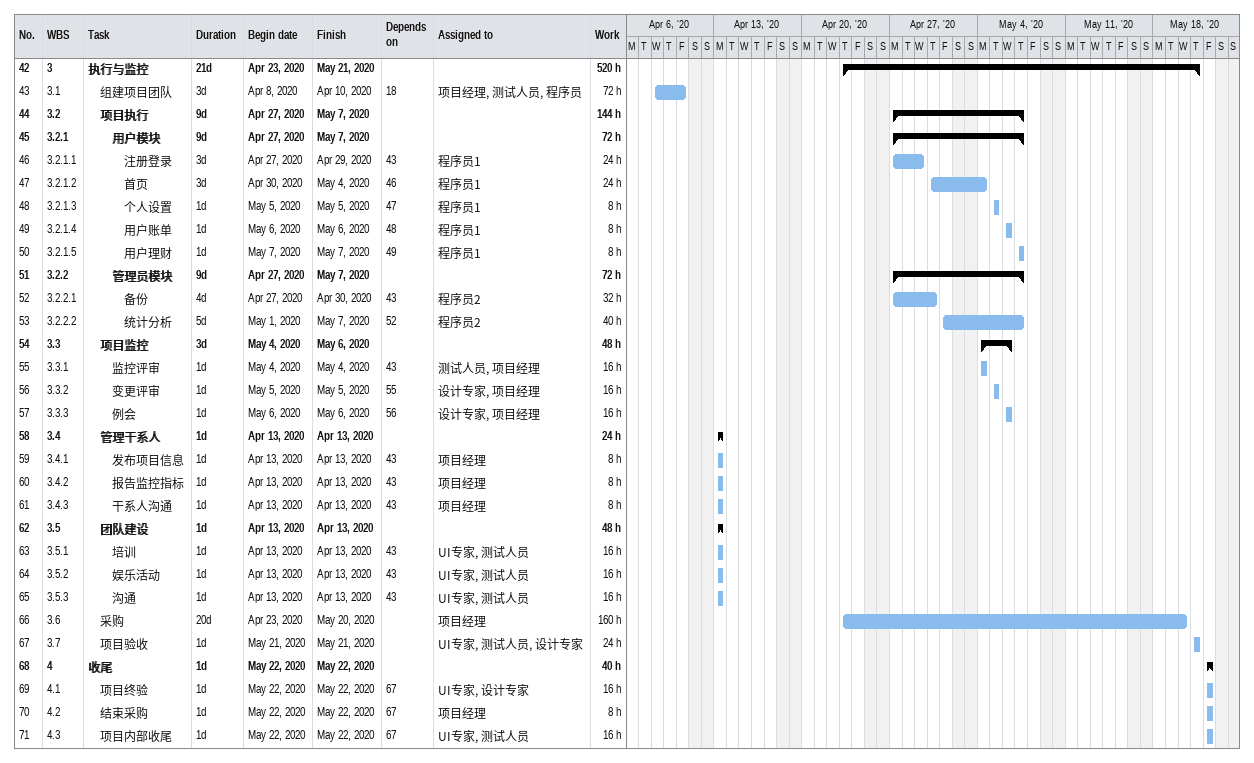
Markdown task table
| ID | WBS | Task | Duration | Start | Finish | Predecessors | Resources | Work (h) |
|---|---|---|---|---|---|---|---|---|
| 42 | 3 | **执行与监控** | 21d | 2020-04-23 | 2020-05-21 |  |  | 520 |
| 43 | 3.1 | 组建项目团队 | 3d | 2020-04-08 | 2020-04-10 | 18 | 项目经理, 测试人员, 程序员 | 72 |
| 44 | 3.2 | **项目执行** | 9d | 2020-04-27 | 2020-05-07 |  |  | 144 |
| 45 | 3.2.1 | **用户模块** | 9d | 2020-04-27 | 2020-05-07 |  |  | 72 |
| 46 | 3.2.1.1 | 注册登录 | 3d | 2020-04-27 | 2020-04-29 | 43 | 程序员1 | 24 |
| 47 | 3.2.1.2 | 首页 | 3d | 2020-04-30 | 2020-05-04 | 46 | 程序员1 | 24 |
| 48 | 3.2.1.3 | 个人设置 | 1d | 2020-05-05 | 2020-05-05 | 47 | 程序员1 | 8 |
| 49 | 3.2.1.4 | 用户账单 | 1d | 2020-05-06 | 2020-05-06 | 48 | 程序员1 | 8 |
| 50 | 3.2.1.5 | 用户理财 | 1d | 2020-05-07 | 2020-05-07 | 49 | 程序员1 | 8 |
| 51 | 3.2.2 | **管理员模块** | 9d | 2020-04-27 | 2020-05-07 |  |  | 72 |
| 52 | 3.2.2.1 | 备份 | 4d | 2020-04-27 | 2020-04-30 | 43 | 程序员2 | 32 |
| 53 | 3.2.2.2 | 统计分析 | 5d | 2020-05-01 | 2020-05-07 | 52 | 程序员2 | 40 |
| 54 | 3.3 | **项目监控** | 3d | 2020-05-04 | 2020-05-06 |  |  | 48 |
| 55 | 3.3.1 | 监控评审 | 1d | 2020-05-04 | 2020-05-04 | 43 | 测试人员, 项目经理 | 16 |
| 56 | 3.3.2 | 变更评审 | 1d | 2020-05-05 | 2020-05-05 | 55 | 设计专家, 项目经理 | 16 |
| 57 | 3.3.3 | 例会 | 1d | 2020-05-06 | 2020-05-06 | 56 | 设计专家, 项目经理 | 16 |
| 58 | 3.4 | **管理干系人** | 1d | 2020-04-13 | 2020-04-13 |  |  | 24 |
| 59 | 3.4.1 | 发布项目信息 | 1d | 2020-04-13 | 2020-04-13 | 43 | 项目经理 | 8 |
| 60 | 3.4.2 | 报告监控指标 | 1d | 2020-04-13 | 2020-04-13 | 43 | 项目经理 | 8 |
| 61 | 3.4.3 | 干系人沟通 | 1d | 2020-04-13 | 2020-04-13 | 43 | 项目经理 | 8 |
| 62 | 3.5 | **团队建设** | 1d | 2020-04-13 | 2020-04-13 |  |  | 48 |
| 63 | 3.5.1 | 培训 | 1d | 2020-04-13 | 2020-04-13 | 43 | UI专家, 测试人员 | 16 |
| 64 | 3.5.2 | 娱乐活动 | 1d | 2020-04-13 | 2020-04-13 | 43 | UI专家, 测试人员 | 16 |
| 65 | 3.5.3 | 沟通 | 1d | 2020-04-13 | 2020-04-13 | 43 | UI专家, 测试人员 | 16 |
| 66 | 3.6 | 采购 | 20d | 2020-04-23 | 2020-05-20 |  | 项目经理 | 160 |
| 67 | 3.7 | 项目验收 | 1d | 2020-05-21 | 2020-05-21 |  | UI专家, 测试人员, 设计专家 | 24 |
| 68 | 4 | **收尾** | 1d | 2020-05-22 | 2020-05-22 |  |  | 40 |
| 69 | 4.1 | 项目终验 | 1d | 2020-05-22 | 2020-05-22 | 67 | UI专家, 设计专家 | 16 |
| 70 | 4.2 | 结束采购 | 1d | 2020-05-22 | 2020-05-22 | 67 | 项目经理 | 8 |
| 71 | 4.3 | 项目内部收尾 | 1d | 2020-05-22 | 2020-05-22 | 67 | UI专家, 测试人员 | 16 |
